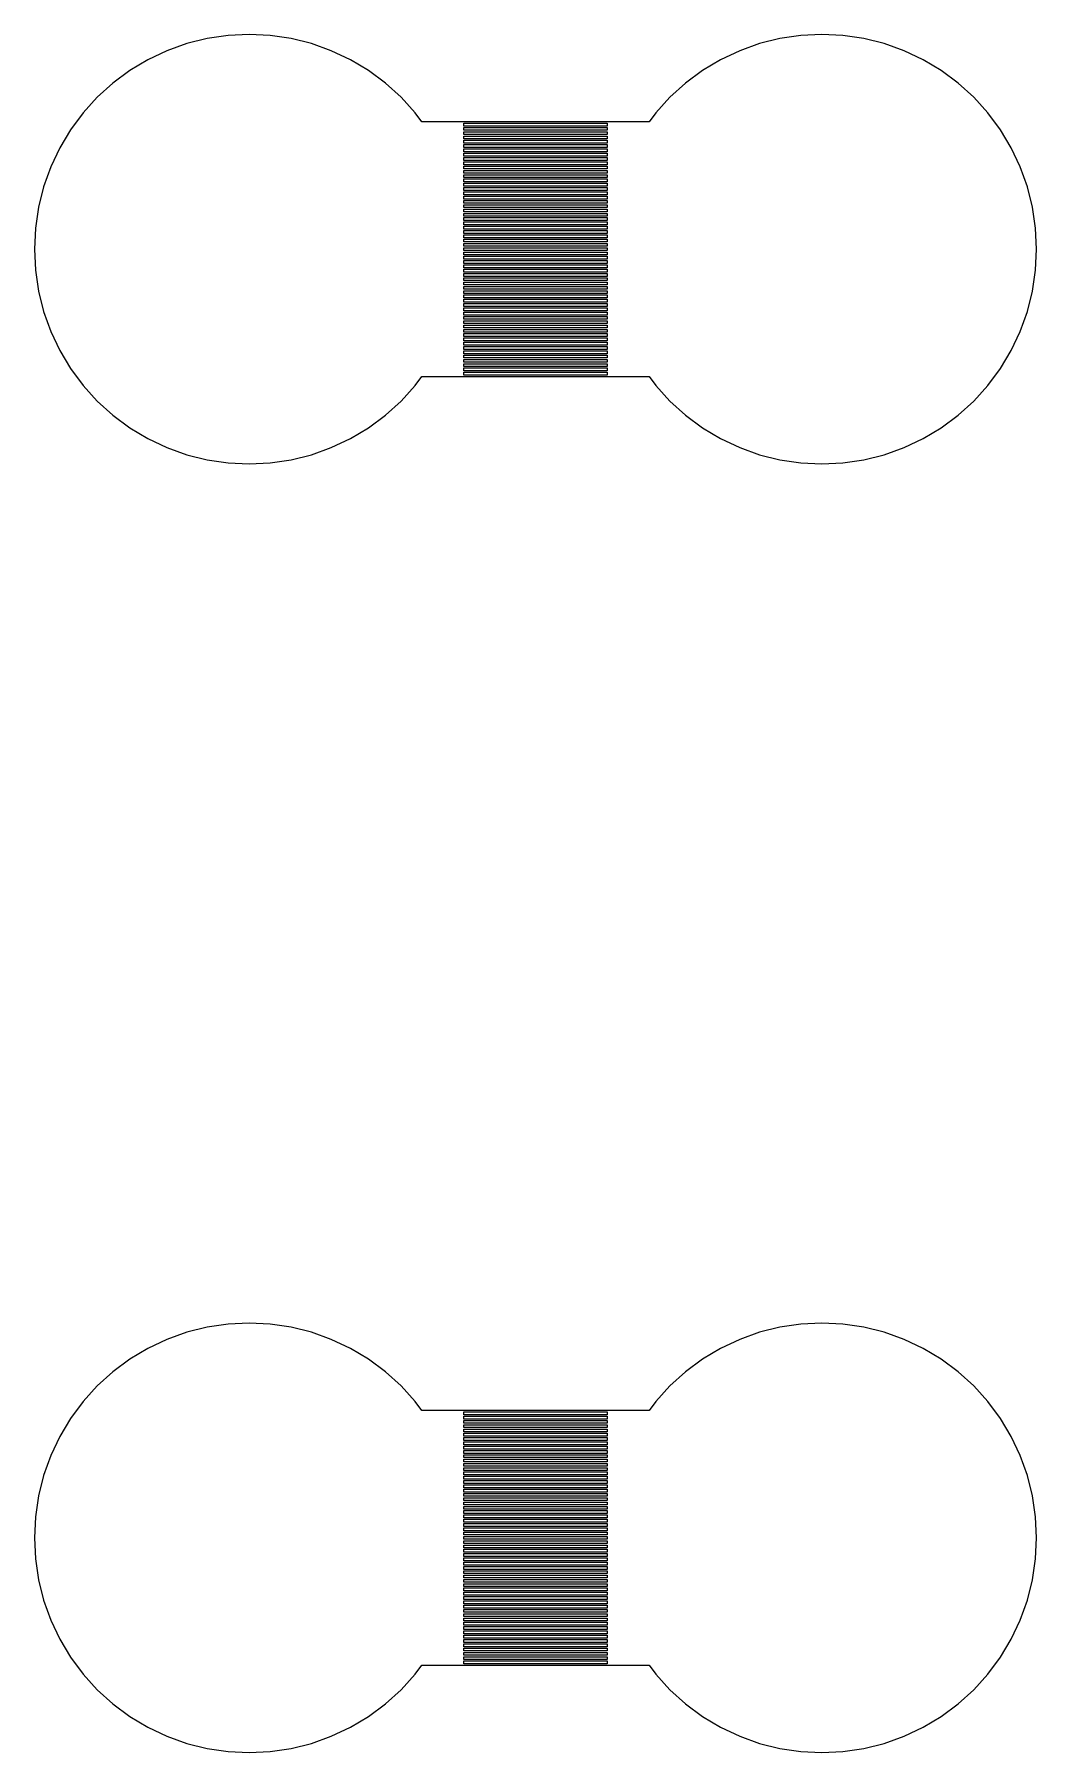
# Model space of a CAD drawing. Extents: x 3.5 to 66.5, y 3 to 67.
# Drawn here: x 3.5 to 10.5, y 36 to 48 of the extents above; entities that cross this region are included whole.
import ezdxf

# ---------------------------------------------------------------- set-up
doc = ezdxf.new("R2010")
doc.units = 0

msp = doc.modelspace()

# ---------------------------------------------------------------- linework, layer by layer
for p, q in [((5, 48), (4.85298, 47.9928)), ((5.14703, 47.9928), (5, 48)), ((9, 48), (8.85297, 47.9928)), ((9.14702, 47.9928), (9, 48)), ((4.42598, 47.8858), (4.29291, 47.8229)), ((4.56458, 47.9354), (4.42598, 47.8858)), ((4.70737, 47.9712), (4.56458, 47.9354)), ((4.85298, 47.9928), (4.70737, 47.9712)), ((5.29265, 47.9712), (5.14703, 47.9928)), ((5.43544, 47.9354), (5.29265, 47.9712)), ((5.57404, 47.8858), (5.43544, 47.9354)), ((5.70711, 47.8229), (5.57404, 47.8858)), ((8.42596, 47.8858), (8.29289, 47.8229)), ((8.56456, 47.9354), (8.42596, 47.8858)), ((8.70735, 47.9712), (8.56456, 47.9354)), ((8.85297, 47.9928), (8.70735, 47.9712)), ((9.29263, 47.9712), (9.14702, 47.9928)), ((9.43542, 47.9354), (9.29263, 47.9712)), ((9.57402, 47.8858), (9.43542, 47.9354)), ((9.70709, 47.8229), (9.57402, 47.8858)), ((4.29291, 47.8229), (4.16666, 47.7472)), ((5.83336, 47.7472), (5.70711, 47.8229)), ((8.29289, 47.8229), (8.16664, 47.7472)), ((9.83334, 47.7472), (9.70709, 47.8229)), ((4.04842, 47.6595), (3.93935, 47.5607)), ((4.16666, 47.7472), (4.04842, 47.6595)), ((5.9516, 47.6595), (5.83336, 47.7472)), ((6.06067, 47.5607), (5.9516, 47.6595)), ((8.0484, 47.6595), (7.93933, 47.5607)), ((8.16664, 47.7472), (8.0484, 47.6595)), ((9.95158, 47.6595), (9.83334, 47.7472)), ((10.0607, 47.5607), (9.95158, 47.6595)), ((3.93935, 47.5607), (3.84048, 47.4516)), ((6.15953, 47.4516), (6.06067, 47.5607)), ((7.93933, 47.5607), (7.84047, 47.4516)), ((10.1595, 47.4516), (10.0607, 47.5607)), ((3.84048, 47.4516), (3.75281, 47.3333)), ((6.2052, 47.39), (6.15953, 47.4516)), ((7.84047, 47.4516), (7.7948, 47.39)), ((10.2472, 47.3333), (10.1595, 47.4516)), ((3.75281, 47.3333), (3.67712, 47.2071)), ((7.7948, 47.39), (6.2052, 47.39)), ((6.5, 47.36), (6.5, 47.38)), ((6.5, 47.38), (7.5, 47.38)), ((7.5, 47.36), (6.5, 47.36)), ((6.5, 47.33), (6.5, 47.35)), ((6.5, 47.35), (7.5, 47.35)), ((7.5, 47.33), (6.5, 47.33)), ((6.5, 47.3), (6.5, 47.32)), ((6.5, 47.32), (7.5, 47.32)), ((7.5, 47.3), (6.5, 47.3)), ((6.5, 47.27), (6.5, 47.29)), ((6.5, 47.29), (7.5, 47.29)), ((7.5, 47.38), (7.5, 47.36)), ((7.5, 47.35), (7.5, 47.33)), ((7.5, 47.32), (7.5, 47.3)), ((7.5, 47.29), (7.5, 47.27)), ((10.3229, 47.2071), (10.2472, 47.3333)), ((3.67712, 47.2071), (3.61418, 47.074)), ((7.5, 47.27), (6.5, 47.27)), ((6.5, 47.24), (6.5, 47.26)), ((6.5, 47.26), (7.5, 47.26)), ((7.5, 47.24), (6.5, 47.24)), ((6.5, 47.21), (6.5, 47.23)), ((6.5, 47.23), (7.5, 47.23)), ((7.5, 47.21), (6.5, 47.21)), ((6.5, 47.18), (6.5, 47.2)), ((6.5, 47.2), (7.5, 47.2)), ((7.5, 47.18), (6.5, 47.18)), ((6.5, 47.15), (6.5, 47.17)), ((6.5, 47.17), (7.5, 47.17)), ((7.5, 47.26), (7.5, 47.24)), ((7.5, 47.23), (7.5, 47.21)), ((7.5, 47.2), (7.5, 47.18)), ((7.5, 47.17), (7.5, 47.15)), ((10.3858, 47.074), (10.3229, 47.2071)), ((3.61418, 47.074), (3.56459, 46.9354)), ((7.5, 47.15), (6.5, 47.15)), ((6.5, 47.12), (6.5, 47.14)), ((6.5, 47.14), (7.5, 47.14)), ((7.5, 47.12), (6.5, 47.12)), ((6.5, 47.09), (6.5, 47.11)), ((6.5, 47.11), (7.5, 47.11)), ((7.5, 47.09), (6.5, 47.09)), ((6.5, 47.06), (6.5, 47.08)), ((6.5, 47.08), (7.5, 47.08)), ((7.5, 47.06), (6.5, 47.06)), ((6.5, 47.03), (6.5, 47.05)), ((6.5, 47.05), (7.5, 47.05)), ((7.5, 47.14), (7.5, 47.12)), ((7.5, 47.11), (7.5, 47.09)), ((7.5, 47.08), (7.5, 47.06)), ((7.5, 47.05), (7.5, 47.03)), ((10.4354, 46.9354), (10.3858, 47.074)), ((3.56459, 46.9354), (3.52882, 46.7926)), ((7.5, 47.03), (6.5, 47.03)), ((6.5, 47), (6.5, 47.02)), ((6.5, 47.02), (7.5, 47.02)), ((7.5, 47), (6.5, 47)), ((6.5, 46.97), (6.5, 46.99)), ((6.5, 46.99), (7.5, 46.99)), ((7.5, 46.97), (6.5, 46.97)), ((6.5, 46.94), (6.5, 46.96)), ((6.5, 46.96), (7.5, 46.96)), ((7.5, 46.94), (6.5, 46.94)), ((6.5, 46.91), (6.5, 46.93)), ((6.5, 46.93), (7.5, 46.93)), ((7.5, 47.02), (7.5, 47)), ((7.5, 46.99), (7.5, 46.97)), ((7.5, 46.96), (7.5, 46.94)), ((7.5, 46.93), (7.5, 46.91)), ((10.4712, 46.7926), (10.4354, 46.9354)), ((7.5, 46.91), (6.5, 46.91)), ((6.5, 46.88), (6.5, 46.9)), ((6.5, 46.9), (7.5, 46.9)), ((7.5, 46.88), (6.5, 46.88)), ((6.5, 46.85), (6.5, 46.87)), ((6.5, 46.87), (7.5, 46.87)), ((7.5, 46.85), (6.5, 46.85)), ((6.5, 46.82), (6.5, 46.84)), ((6.5, 46.84), (7.5, 46.84)), ((7.5, 46.82), (6.5, 46.82)), ((6.5, 46.79), (6.5, 46.81)), ((6.5, 46.81), (7.5, 46.81)), ((7.5, 46.9), (7.5, 46.88)), ((7.5, 46.87), (7.5, 46.85)), ((7.5, 46.84), (7.5, 46.82)), ((7.5, 46.81), (7.5, 46.79)), ((3.52882, 46.7926), (3.50723, 46.647)), ((7.5, 46.79), (6.5, 46.79)), ((6.5, 46.76), (6.5, 46.78)), ((6.5, 46.78), (7.5, 46.78)), ((7.5, 46.76), (6.5, 46.76)), ((6.5, 46.73), (6.5, 46.75)), ((6.5, 46.75), (7.5, 46.75)), ((7.5, 46.73), (6.5, 46.73)), ((6.5, 46.7), (6.5, 46.72)), ((6.5, 46.72), (7.5, 46.72)), ((7.5, 46.7), (6.5, 46.7)), ((6.5, 46.67), (6.5, 46.69)), ((6.5, 46.69), (7.5, 46.69)), ((7.5, 46.78), (7.5, 46.76)), ((7.5, 46.75), (7.5, 46.73)), ((7.5, 46.72), (7.5, 46.7)), ((7.5, 46.69), (7.5, 46.67)), ((10.4928, 46.647), (10.4712, 46.7926)), ((3.50723, 46.647), (3.5, 46.5)), ((7.5, 46.67), (6.5, 46.67)), ((6.5, 46.64), (6.5, 46.66)), ((6.5, 46.66), (7.5, 46.66)), ((7.5, 46.64), (6.5, 46.64)), ((6.5, 46.61), (6.5, 46.63)), ((6.5, 46.63), (7.5, 46.63)), ((7.5, 46.61), (6.5, 46.61)), ((6.5, 46.58), (6.5, 46.6)), ((6.5, 46.6), (7.5, 46.6)), ((7.5, 46.58), (6.5, 46.58)), ((6.5, 46.55), (6.5, 46.57)), ((6.5, 46.57), (7.5, 46.57)), ((7.5, 46.66), (7.5, 46.64)), ((7.5, 46.63), (7.5, 46.61)), ((7.5, 46.6), (7.5, 46.58)), ((7.5, 46.57), (7.5, 46.55)), ((10.5, 46.5), (10.4928, 46.647)), ((3.5, 46.5), (3.50723, 46.353)), ((7.5, 46.55), (6.5, 46.55)), ((6.5, 46.52), (6.5, 46.54)), ((6.5, 46.54), (7.5, 46.54)), ((7.5, 46.52), (6.5, 46.52)), ((6.5, 46.49), (6.5, 46.51)), ((6.5, 46.51), (7.5, 46.51)), ((7.5, 46.49), (6.5, 46.49)), ((6.5, 46.46), (6.5, 46.48)), ((6.5, 46.48), (7.5, 46.48)), ((7.5, 46.46), (6.5, 46.46)), ((6.5, 46.43), (6.5, 46.45)), ((6.5, 46.45), (7.5, 46.45)), ((7.5, 46.54), (7.5, 46.52)), ((7.5, 46.51), (7.5, 46.49)), ((7.5, 46.48), (7.5, 46.46)), ((7.5, 46.45), (7.5, 46.43)), ((10.4928, 46.353), (10.5, 46.5)), ((3.50723, 46.353), (3.52882, 46.2074)), ((7.5, 46.43), (6.5, 46.43)), ((6.5, 46.4), (6.5, 46.42)), ((6.5, 46.42), (7.5, 46.42)), ((7.5, 46.4), (6.5, 46.4)), ((6.5, 46.37), (6.5, 46.39)), ((6.5, 46.39), (7.5, 46.39)), ((7.5, 46.37), (6.5, 46.37)), ((6.5, 46.34), (6.5, 46.36)), ((6.5, 46.36), (7.5, 46.36)), ((7.5, 46.34), (6.5, 46.34)), ((6.5, 46.31), (6.5, 46.33)), ((6.5, 46.33), (7.5, 46.33)), ((7.5, 46.42), (7.5, 46.4)), ((7.5, 46.39), (7.5, 46.37)), ((7.5, 46.36), (7.5, 46.34)), ((7.5, 46.33), (7.5, 46.31)), ((10.4712, 46.2074), (10.4928, 46.353)), ((3.52882, 46.2074), (3.56459, 46.0646)), ((7.5, 46.31), (6.5, 46.31)), ((6.5, 46.28), (6.5, 46.3)), ((6.5, 46.3), (7.5, 46.3)), ((7.5, 46.28), (6.5, 46.28)), ((6.5, 46.25), (6.5, 46.27)), ((6.5, 46.27), (7.5, 46.27)), ((7.5, 46.25), (6.5, 46.25)), ((6.5, 46.22), (6.5, 46.24)), ((6.5, 46.24), (7.5, 46.24)), ((7.5, 46.22), (6.5, 46.22)), ((6.5, 46.19), (6.5, 46.21)), ((6.5, 46.21), (7.5, 46.21)), ((7.5, 46.3), (7.5, 46.28)), ((7.5, 46.27), (7.5, 46.25)), ((7.5, 46.24), (7.5, 46.22)), ((7.5, 46.21), (7.5, 46.19)), ((10.4354, 46.0646), (10.4712, 46.2074)), ((7.5, 46.19), (6.5, 46.19)), ((6.5, 46.16), (6.5, 46.18)), ((6.5, 46.18), (7.5, 46.18)), ((7.5, 46.16), (6.5, 46.16)), ((6.5, 46.13), (6.5, 46.15)), ((6.5, 46.15), (7.5, 46.15)), ((7.5, 46.13), (6.5, 46.13)), ((6.5, 46.1), (6.5, 46.12)), ((6.5, 46.12), (7.5, 46.12)), ((7.5, 46.1), (6.5, 46.1)), ((6.5, 46.07), (6.5, 46.09)), ((6.5, 46.09), (7.5, 46.09)), ((7.5, 46.18), (7.5, 46.16)), ((7.5, 46.15), (7.5, 46.13)), ((7.5, 46.12), (7.5, 46.1)), ((7.5, 46.09), (7.5, 46.07)), ((3.56459, 46.0646), (3.61418, 45.926)), ((7.5, 46.07), (6.5, 46.07)), ((6.5, 46.04), (6.5, 46.06)), ((6.5, 46.06), (7.5, 46.06)), ((7.5, 46.04), (6.5, 46.04)), ((6.5, 46.01), (6.5, 46.03)), ((6.5, 46.03), (7.5, 46.03)), ((7.5, 46.01), (6.5, 46.01)), ((6.5, 45.98), (6.5, 46)), ((6.5, 46), (7.5, 46)), ((7.5, 45.98), (6.5, 45.98)), ((6.5, 45.95), (6.5, 45.97)), ((6.5, 45.97), (7.5, 45.97)), ((7.5, 46.06), (7.5, 46.04)), ((7.5, 46.03), (7.5, 46.01)), ((7.5, 46), (7.5, 45.98)), ((7.5, 45.97), (7.5, 45.95)), ((10.3858, 45.926), (10.4354, 46.0646)), ((3.61418, 45.926), (3.67712, 45.7929)), ((7.5, 45.95), (6.5, 45.95)), ((6.5, 45.92), (6.5, 45.94)), ((6.5, 45.94), (7.5, 45.94)), ((7.5, 45.92), (6.5, 45.92)), ((6.5, 45.89), (6.5, 45.91)), ((6.5, 45.91), (7.5, 45.91)), ((7.5, 45.89), (6.5, 45.89)), ((6.5, 45.86), (6.5, 45.88)), ((6.5, 45.88), (7.5, 45.88)), ((7.5, 45.86), (6.5, 45.86)), ((6.5, 45.83), (6.5, 45.85)), ((6.5, 45.85), (7.5, 45.85)), ((7.5, 45.94), (7.5, 45.92)), ((7.5, 45.91), (7.5, 45.89)), ((7.5, 45.88), (7.5, 45.86)), ((7.5, 45.85), (7.5, 45.83)), ((10.3229, 45.7929), (10.3858, 45.926)), ((3.67712, 45.7929), (3.75281, 45.6667)), ((7.5, 45.83), (6.5, 45.83)), ((6.5, 45.8), (6.5, 45.82)), ((6.5, 45.82), (7.5, 45.82)), ((7.5, 45.8), (6.5, 45.8)), ((6.5, 45.77), (6.5, 45.79)), ((6.5, 45.79), (7.5, 45.79)), ((7.5, 45.77), (6.5, 45.77)), ((6.5, 45.74), (6.5, 45.76)), ((6.5, 45.76), (7.5, 45.76)), ((7.5, 45.74), (6.5, 45.74)), ((6.5, 45.71), (6.5, 45.73)), ((6.5, 45.73), (7.5, 45.73)), ((7.5, 45.82), (7.5, 45.8)), ((7.5, 45.79), (7.5, 45.77)), ((7.5, 45.76), (7.5, 45.74)), ((7.5, 45.73), (7.5, 45.71)), ((10.2472, 45.6667), (10.3229, 45.7929)), ((3.75281, 45.6667), (3.84048, 45.5484)), ((6.15953, 45.5484), (6.2052, 45.61)), ((6.2052, 45.61), (7.7948, 45.61)), ((7.5, 45.71), (6.5, 45.71)), ((6.5, 45.68), (6.5, 45.7)), ((6.5, 45.7), (7.5, 45.7)), ((7.5, 45.68), (6.5, 45.68)), ((6.5, 45.65), (6.5, 45.67)), ((6.5, 45.67), (7.5, 45.67)), ((7.5, 45.65), (6.5, 45.65)), ((6.5, 45.62), (6.5, 45.64)), ((6.5, 45.64), (7.5, 45.64)), ((7.5, 45.62), (6.5, 45.62)), ((7.5, 45.7), (7.5, 45.68)), ((7.5, 45.67), (7.5, 45.65)), ((7.5, 45.64), (7.5, 45.62)), ((7.7948, 45.61), (7.84047, 45.5484)), ((10.1595, 45.5484), (10.2472, 45.6667)), ((3.84048, 45.5484), (3.93935, 45.4393)), ((6.06067, 45.4393), (6.15953, 45.5484)), ((7.84047, 45.5484), (7.93933, 45.4393)), ((10.0607, 45.4393), (10.1595, 45.5484)), ((3.93935, 45.4393), (4.04842, 45.3405)), ((5.9516, 45.3405), (6.06067, 45.4393)), ((7.93933, 45.4393), (8.0484, 45.3405)), ((9.95158, 45.3405), (10.0607, 45.4393)), ((4.04842, 45.3405), (4.16666, 45.2528)), ((4.16666, 45.2528), (4.29291, 45.1771)), ((5.70711, 45.1771), (5.83336, 45.2528)), ((5.83336, 45.2528), (5.9516, 45.3405)), ((8.0484, 45.3405), (8.16664, 45.2528)), ((8.16664, 45.2528), (8.29289, 45.1771)), ((9.70709, 45.1771), (9.83334, 45.2528)), ((9.83334, 45.2528), (9.95158, 45.3405)), ((4.29291, 45.1771), (4.42598, 45.1142)), ((5.57404, 45.1142), (5.70711, 45.1771)), ((8.29289, 45.1771), (8.42596, 45.1142)), ((9.57402, 45.1142), (9.70709, 45.1771)), ((4.42598, 45.1142), (4.56458, 45.0646)), ((4.56458, 45.0646), (4.70737, 45.0288)), ((4.70737, 45.0288), (4.85298, 45.0072)), ((4.85298, 45.0072), (5, 45)), ((5, 45), (5.14703, 45.0072)), ((5.14703, 45.0072), (5.29265, 45.0288)), ((5.29265, 45.0288), (5.43544, 45.0646)), ((5.43544, 45.0646), (5.57404, 45.1142)), ((8.42596, 45.1142), (8.56456, 45.0646)), ((8.56456, 45.0646), (8.70735, 45.0288)), ((8.70735, 45.0288), (8.85297, 45.0072)), ((8.85297, 45.0072), (9, 45)), ((9, 45), (9.14702, 45.0072)), ((9.14702, 45.0072), (9.29263, 45.0288)), ((9.29263, 45.0288), (9.43542, 45.0646)), ((9.43542, 45.0646), (9.57402, 45.1142)), ((5, 39), (4.85298, 38.9928)), ((5.14703, 38.9928), (5, 39)), ((9, 39), (8.85297, 38.9928)), ((9.14702, 38.9928), (9, 39)), ((4.42598, 38.8858), (4.29291, 38.8229)), ((4.56458, 38.9354), (4.42598, 38.8858)), ((4.70737, 38.9712), (4.56458, 38.9354)), ((4.85298, 38.9928), (4.70737, 38.9712)), ((5.29265, 38.9712), (5.14703, 38.9928)), ((5.43544, 38.9354), (5.29265, 38.9712)), ((5.57404, 38.8858), (5.43544, 38.9354)), ((5.70711, 38.8229), (5.57404, 38.8858)), ((8.42596, 38.8858), (8.29289, 38.8229)), ((8.56456, 38.9354), (8.42596, 38.8858)), ((8.70735, 38.9712), (8.56456, 38.9354)), ((8.85297, 38.9928), (8.70735, 38.9712)), ((9.29263, 38.9712), (9.14702, 38.9928)), ((9.43542, 38.9354), (9.29263, 38.9712)), ((9.57402, 38.8858), (9.43542, 38.9354)), ((9.70709, 38.8229), (9.57402, 38.8858)), ((4.29291, 38.8229), (4.16666, 38.7472)), ((5.83336, 38.7472), (5.70711, 38.8229)), ((8.29289, 38.8229), (8.16664, 38.7472)), ((9.83334, 38.7472), (9.70709, 38.8229)), ((4.04842, 38.6595), (3.93935, 38.5607)), ((4.16666, 38.7472), (4.04842, 38.6595)), ((5.9516, 38.6595), (5.83336, 38.7472)), ((6.06067, 38.5607), (5.9516, 38.6595)), ((8.0484, 38.6595), (7.93933, 38.5607)), ((8.16664, 38.7472), (8.0484, 38.6595)), ((9.95158, 38.6595), (9.83334, 38.7472)), ((10.0607, 38.5607), (9.95158, 38.6595)), ((3.93935, 38.5607), (3.84048, 38.4516)), ((6.15953, 38.4516), (6.06067, 38.5607)), ((7.93933, 38.5607), (7.84047, 38.4516)), ((10.1595, 38.4516), (10.0607, 38.5607)), ((3.84048, 38.4516), (3.75281, 38.3333)), ((6.2052, 38.39), (6.15953, 38.4516)), ((7.84047, 38.4516), (7.7948, 38.39)), ((10.2472, 38.3333), (10.1595, 38.4516)), ((3.75281, 38.3333), (3.67712, 38.2071)), ((7.7948, 38.39), (6.2052, 38.39)), ((6.5, 38.36), (6.5, 38.38)), ((6.5, 38.38), (7.5, 38.38)), ((7.5, 38.36), (6.5, 38.36)), ((6.5, 38.33), (6.5, 38.35)), ((6.5, 38.35), (7.5, 38.35)), ((7.5, 38.33), (6.5, 38.33)), ((6.5, 38.3), (6.5, 38.32)), ((6.5, 38.32), (7.5, 38.32)), ((7.5, 38.3), (6.5, 38.3)), ((6.5, 38.27), (6.5, 38.29)), ((6.5, 38.29), (7.5, 38.29)), ((7.5, 38.38), (7.5, 38.36)), ((7.5, 38.35), (7.5, 38.33)), ((7.5, 38.32), (7.5, 38.3)), ((7.5, 38.29), (7.5, 38.27)), ((10.3229, 38.2071), (10.2472, 38.3333)), ((3.67712, 38.2071), (3.61418, 38.074)), ((7.5, 38.27), (6.5, 38.27)), ((6.5, 38.24), (6.5, 38.26)), ((6.5, 38.26), (7.5, 38.26)), ((7.5, 38.24), (6.5, 38.24)), ((6.5, 38.21), (6.5, 38.23)), ((6.5, 38.23), (7.5, 38.23)), ((7.5, 38.21), (6.5, 38.21)), ((6.5, 38.18), (6.5, 38.2)), ((6.5, 38.2), (7.5, 38.2)), ((7.5, 38.18), (6.5, 38.18)), ((6.5, 38.15), (6.5, 38.17)), ((6.5, 38.17), (7.5, 38.17)), ((7.5, 38.26), (7.5, 38.24)), ((7.5, 38.23), (7.5, 38.21)), ((7.5, 38.2), (7.5, 38.18)), ((7.5, 38.17), (7.5, 38.15)), ((10.3858, 38.074), (10.3229, 38.2071)), ((3.61418, 38.074), (3.56459, 37.9354)), ((7.5, 38.15), (6.5, 38.15)), ((6.5, 38.12), (6.5, 38.14)), ((6.5, 38.14), (7.5, 38.14)), ((7.5, 38.12), (6.5, 38.12)), ((6.5, 38.09), (6.5, 38.11)), ((6.5, 38.11), (7.5, 38.11)), ((7.5, 38.09), (6.5, 38.09)), ((6.5, 38.06), (6.5, 38.08)), ((6.5, 38.08), (7.5, 38.08)), ((7.5, 38.06), (6.5, 38.06)), ((6.5, 38.03), (6.5, 38.05)), ((6.5, 38.05), (7.5, 38.05)), ((7.5, 38.14), (7.5, 38.12)), ((7.5, 38.11), (7.5, 38.09)), ((7.5, 38.08), (7.5, 38.06)), ((7.5, 38.05), (7.5, 38.03)), ((10.4354, 37.9354), (10.3858, 38.074)), ((3.56459, 37.9354), (3.52882, 37.7926)), ((7.5, 38.03), (6.5, 38.03)), ((6.5, 38), (6.5, 38.02)), ((6.5, 38.02), (7.5, 38.02)), ((7.5, 38), (6.5, 38)), ((6.5, 37.97), (6.5, 37.99)), ((6.5, 37.99), (7.5, 37.99)), ((7.5, 37.97), (6.5, 37.97)), ((6.5, 37.94), (6.5, 37.96)), ((6.5, 37.96), (7.5, 37.96)), ((7.5, 37.94), (6.5, 37.94)), ((6.5, 37.91), (6.5, 37.93)), ((6.5, 37.93), (7.5, 37.93)), ((7.5, 38.02), (7.5, 38)), ((7.5, 37.99), (7.5, 37.97)), ((7.5, 37.96), (7.5, 37.94)), ((7.5, 37.93), (7.5, 37.91)), ((10.4712, 37.7926), (10.4354, 37.9354)), ((7.5, 37.91), (6.5, 37.91)), ((6.5, 37.88), (6.5, 37.9)), ((6.5, 37.9), (7.5, 37.9)), ((7.5, 37.88), (6.5, 37.88)), ((6.5, 37.85), (6.5, 37.87)), ((6.5, 37.87), (7.5, 37.87)), ((7.5, 37.85), (6.5, 37.85)), ((6.5, 37.82), (6.5, 37.84)), ((6.5, 37.84), (7.5, 37.84)), ((7.5, 37.82), (6.5, 37.82)), ((6.5, 37.79), (6.5, 37.81)), ((6.5, 37.81), (7.5, 37.81)), ((7.5, 37.9), (7.5, 37.88)), ((7.5, 37.87), (7.5, 37.85)), ((7.5, 37.84), (7.5, 37.82)), ((7.5, 37.81), (7.5, 37.79)), ((3.52882, 37.7926), (3.50723, 37.647)), ((7.5, 37.79), (6.5, 37.79)), ((6.5, 37.76), (6.5, 37.78)), ((6.5, 37.78), (7.5, 37.78)), ((7.5, 37.76), (6.5, 37.76)), ((6.5, 37.73), (6.5, 37.75)), ((6.5, 37.75), (7.5, 37.75)), ((7.5, 37.73), (6.5, 37.73)), ((6.5, 37.7), (6.5, 37.72)), ((6.5, 37.72), (7.5, 37.72)), ((7.5, 37.7), (6.5, 37.7)), ((6.5, 37.67), (6.5, 37.69)), ((6.5, 37.69), (7.5, 37.69)), ((7.5, 37.78), (7.5, 37.76)), ((7.5, 37.75), (7.5, 37.73)), ((7.5, 37.72), (7.5, 37.7)), ((7.5, 37.69), (7.5, 37.67)), ((10.4928, 37.647), (10.4712, 37.7926)), ((3.50723, 37.647), (3.5, 37.5)), ((7.5, 37.67), (6.5, 37.67)), ((6.5, 37.64), (6.5, 37.66)), ((6.5, 37.66), (7.5, 37.66)), ((7.5, 37.64), (6.5, 37.64)), ((6.5, 37.61), (6.5, 37.63)), ((6.5, 37.63), (7.5, 37.63)), ((7.5, 37.61), (6.5, 37.61)), ((6.5, 37.58), (6.5, 37.6)), ((6.5, 37.6), (7.5, 37.6)), ((7.5, 37.58), (6.5, 37.58)), ((6.5, 37.55), (6.5, 37.57)), ((6.5, 37.57), (7.5, 37.57)), ((7.5, 37.66), (7.5, 37.64)), ((7.5, 37.63), (7.5, 37.61)), ((7.5, 37.6), (7.5, 37.58)), ((7.5, 37.57), (7.5, 37.55)), ((10.5, 37.5), (10.4928, 37.647)), ((3.5, 37.5), (3.50723, 37.353)), ((7.5, 37.55), (6.5, 37.55)), ((6.5, 37.52), (6.5, 37.54)), ((6.5, 37.54), (7.5, 37.54)), ((7.5, 37.52), (6.5, 37.52)), ((6.5, 37.49), (6.5, 37.51)), ((6.5, 37.51), (7.5, 37.51)), ((7.5, 37.49), (6.5, 37.49)), ((6.5, 37.46), (6.5, 37.48)), ((6.5, 37.48), (7.5, 37.48)), ((7.5, 37.46), (6.5, 37.46)), ((6.5, 37.43), (6.5, 37.45)), ((6.5, 37.45), (7.5, 37.45)), ((7.5, 37.54), (7.5, 37.52)), ((7.5, 37.51), (7.5, 37.49)), ((7.5, 37.48), (7.5, 37.46)), ((7.5, 37.45), (7.5, 37.43)), ((10.4928, 37.353), (10.5, 37.5)), ((3.50723, 37.353), (3.52882, 37.2074)), ((7.5, 37.43), (6.5, 37.43)), ((6.5, 37.4), (6.5, 37.42)), ((6.5, 37.42), (7.5, 37.42)), ((7.5, 37.4), (6.5, 37.4)), ((6.5, 37.37), (6.5, 37.39)), ((6.5, 37.39), (7.5, 37.39)), ((7.5, 37.37), (6.5, 37.37)), ((6.5, 37.34), (6.5, 37.36)), ((6.5, 37.36), (7.5, 37.36)), ((7.5, 37.34), (6.5, 37.34)), ((6.5, 37.31), (6.5, 37.33)), ((6.5, 37.33), (7.5, 37.33)), ((7.5, 37.42), (7.5, 37.4)), ((7.5, 37.39), (7.5, 37.37)), ((7.5, 37.36), (7.5, 37.34)), ((7.5, 37.33), (7.5, 37.31)), ((10.4712, 37.2074), (10.4928, 37.353)), ((3.52882, 37.2074), (3.56459, 37.0646)), ((7.5, 37.31), (6.5, 37.31)), ((6.5, 37.28), (6.5, 37.3)), ((6.5, 37.3), (7.5, 37.3)), ((7.5, 37.28), (6.5, 37.28)), ((6.5, 37.25), (6.5, 37.27)), ((6.5, 37.27), (7.5, 37.27)), ((7.5, 37.25), (6.5, 37.25)), ((6.5, 37.22), (6.5, 37.24)), ((6.5, 37.24), (7.5, 37.24)), ((7.5, 37.22), (6.5, 37.22)), ((6.5, 37.19), (6.5, 37.21)), ((6.5, 37.21), (7.5, 37.21)), ((7.5, 37.3), (7.5, 37.28)), ((7.5, 37.27), (7.5, 37.25)), ((7.5, 37.24), (7.5, 37.22)), ((7.5, 37.21), (7.5, 37.19)), ((10.4354, 37.0646), (10.4712, 37.2074)), ((7.5, 37.19), (6.5, 37.19)), ((6.5, 37.16), (6.5, 37.18)), ((6.5, 37.18), (7.5, 37.18)), ((7.5, 37.16), (6.5, 37.16)), ((6.5, 37.13), (6.5, 37.15)), ((6.5, 37.15), (7.5, 37.15)), ((7.5, 37.13), (6.5, 37.13)), ((6.5, 37.1), (6.5, 37.12)), ((6.5, 37.12), (7.5, 37.12)), ((7.5, 37.1), (6.5, 37.1)), ((6.5, 37.07), (6.5, 37.09)), ((6.5, 37.09), (7.5, 37.09)), ((7.5, 37.18), (7.5, 37.16)), ((7.5, 37.15), (7.5, 37.13)), ((7.5, 37.12), (7.5, 37.1)), ((7.5, 37.09), (7.5, 37.07)), ((3.56459, 37.0646), (3.61418, 36.926)), ((7.5, 37.07), (6.5, 37.07)), ((6.5, 37.04), (6.5, 37.06)), ((6.5, 37.06), (7.5, 37.06)), ((7.5, 37.04), (6.5, 37.04)), ((6.5, 37.01), (6.5, 37.03)), ((6.5, 37.03), (7.5, 37.03)), ((7.5, 37.01), (6.5, 37.01)), ((6.5, 36.98), (6.5, 37)), ((6.5, 37), (7.5, 37)), ((7.5, 36.98), (6.5, 36.98)), ((6.5, 36.95), (6.5, 36.97)), ((6.5, 36.97), (7.5, 36.97)), ((7.5, 37.06), (7.5, 37.04)), ((7.5, 37.03), (7.5, 37.01)), ((7.5, 37), (7.5, 36.98)), ((7.5, 36.97), (7.5, 36.95)), ((10.3858, 36.926), (10.4354, 37.0646)), ((3.61418, 36.926), (3.67712, 36.7929)), ((7.5, 36.95), (6.5, 36.95)), ((6.5, 36.92), (6.5, 36.94)), ((6.5, 36.94), (7.5, 36.94)), ((7.5, 36.92), (6.5, 36.92)), ((6.5, 36.89), (6.5, 36.91)), ((6.5, 36.91), (7.5, 36.91)), ((7.5, 36.89), (6.5, 36.89)), ((6.5, 36.86), (6.5, 36.88)), ((6.5, 36.88), (7.5, 36.88)), ((7.5, 36.86), (6.5, 36.86)), ((6.5, 36.83), (6.5, 36.85)), ((6.5, 36.85), (7.5, 36.85)), ((7.5, 36.94), (7.5, 36.92)), ((7.5, 36.91), (7.5, 36.89)), ((7.5, 36.88), (7.5, 36.86)), ((7.5, 36.85), (7.5, 36.83)), ((10.3229, 36.7929), (10.3858, 36.926)), ((3.67712, 36.7929), (3.75281, 36.6667)), ((7.5, 36.83), (6.5, 36.83)), ((6.5, 36.8), (6.5, 36.82)), ((6.5, 36.82), (7.5, 36.82)), ((7.5, 36.8), (6.5, 36.8)), ((6.5, 36.77), (6.5, 36.79)), ((6.5, 36.79), (7.5, 36.79)), ((7.5, 36.77), (6.5, 36.77)), ((6.5, 36.74), (6.5, 36.76)), ((6.5, 36.76), (7.5, 36.76)), ((7.5, 36.74), (6.5, 36.74)), ((6.5, 36.71), (6.5, 36.73)), ((6.5, 36.73), (7.5, 36.73)), ((7.5, 36.82), (7.5, 36.8)), ((7.5, 36.79), (7.5, 36.77)), ((7.5, 36.76), (7.5, 36.74)), ((7.5, 36.73), (7.5, 36.71)), ((10.2472, 36.6667), (10.3229, 36.7929)), ((3.75281, 36.6667), (3.84048, 36.5484)), ((6.15953, 36.5484), (6.2052, 36.61)), ((6.2052, 36.61), (7.7948, 36.61)), ((7.5, 36.71), (6.5, 36.71)), ((6.5, 36.68), (6.5, 36.7)), ((6.5, 36.7), (7.5, 36.7)), ((7.5, 36.68), (6.5, 36.68)), ((6.5, 36.65), (6.5, 36.67)), ((6.5, 36.67), (7.5, 36.67)), ((7.5, 36.65), (6.5, 36.65)), ((6.5, 36.62), (6.5, 36.64)), ((6.5, 36.64), (7.5, 36.64)), ((7.5, 36.62), (6.5, 36.62)), ((7.5, 36.7), (7.5, 36.68)), ((7.5, 36.67), (7.5, 36.65)), ((7.5, 36.64), (7.5, 36.62)), ((7.7948, 36.61), (7.84047, 36.5484)), ((10.1595, 36.5484), (10.2472, 36.6667)), ((3.84048, 36.5484), (3.93935, 36.4393)), ((6.06067, 36.4393), (6.15953, 36.5484)), ((7.84047, 36.5484), (7.93933, 36.4393)), ((10.0607, 36.4393), (10.1595, 36.5484)), ((3.93935, 36.4393), (4.04842, 36.3405)), ((5.9516, 36.3405), (6.06067, 36.4393)), ((7.93933, 36.4393), (8.0484, 36.3405)), ((9.95158, 36.3405), (10.0607, 36.4393)), ((4.04842, 36.3405), (4.16666, 36.2528)), ((4.16666, 36.2528), (4.29291, 36.1771)), ((5.70711, 36.1771), (5.83336, 36.2528)), ((5.83336, 36.2528), (5.9516, 36.3405)), ((8.0484, 36.3405), (8.16664, 36.2528)), ((8.16664, 36.2528), (8.29289, 36.1771)), ((9.70709, 36.1771), (9.83334, 36.2528)), ((9.83334, 36.2528), (9.95158, 36.3405)), ((4.29291, 36.1771), (4.42598, 36.1142)), ((5.57404, 36.1142), (5.70711, 36.1771)), ((8.29289, 36.1771), (8.42596, 36.1142)), ((9.57402, 36.1142), (9.70709, 36.1771)), ((4.42598, 36.1142), (4.56458, 36.0646)), ((4.56458, 36.0646), (4.70737, 36.0288)), ((4.70737, 36.0288), (4.85298, 36.0072)), ((4.85298, 36.0072), (5, 36)), ((5, 36), (5.14703, 36.0072)), ((5.14703, 36.0072), (5.29265, 36.0288)), ((5.29265, 36.0288), (5.43544, 36.0646)), ((5.43544, 36.0646), (5.57404, 36.1142)), ((8.42596, 36.1142), (8.56456, 36.0646)), ((8.56456, 36.0646), (8.70735, 36.0288)), ((8.70735, 36.0288), (8.85297, 36.0072)), ((8.85297, 36.0072), (9, 36)), ((9, 36), (9.14702, 36.0072)), ((9.14702, 36.0072), (9.29263, 36.0288)), ((9.29263, 36.0288), (9.43542, 36.0646)), ((9.43542, 36.0646), (9.57402, 36.1142))]:
    msp.add_line(p, q)

doc.saveas('drawing.dxf')
